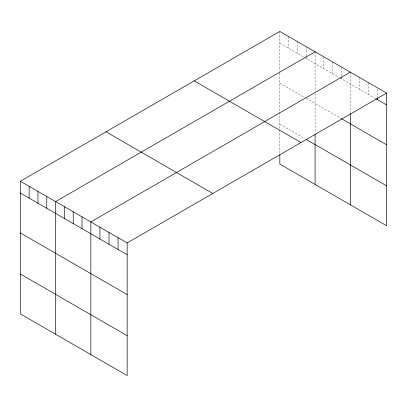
<?xml version="1.0" encoding="UTF-8"?>
<svg xmlns="http://www.w3.org/2000/svg" width="407" height="407" viewBox="0 0 407 407"><rect width="100%" height="100%" fill="white"/><g stroke="black" fill="none" stroke-linecap="round" stroke-linejoin="round"><path stroke-width="0.31" stroke-dasharray="2.04 1.53" d="M279.833 31.436L279.833 71.286M279.833 43.244L304.197 57.311M304.716 57.611L339.448 77.661M339.967 77.961L375.432 98.438M279.833 83.12L304.716 97.487M306.273 98.387L341.519 118.737M279.833 124.206L305.235 138.873M377.569 89.108L377.569 97.187M368.493 82.621L368.493 94.429M359.412 77.381L359.412 89.189M350.335 72.136L350.335 113.232M341.519 67.048L341.519 76.374M341.519 76.994L341.519 78.861M332.707 61.961L332.707 73.774M323.896 56.873L323.896 68.686M315.084 51.786L315.084 91.636M315.084 93.503L315.084 133.079M306.273 46.698L306.273 56.024M306.273 56.644L306.273 58.506M297.461 41.611L297.461 53.419M288.649 36.523L288.649 48.331M279.833 73.153L279.833 111.518M279.833 112.123L279.833 129.192M279.833 129.813L279.833 153.49"/><path stroke-width="0.61" d="M20.35 181.247L127.167 242.918L127.167 375.564L20.35 313.894L20.35 181.247L279.833 31.436L386.65 93.106L386.65 225.753L279.833 164.082L279.833 154.736M315.084 51.786L55.601 201.597L55.601 334.249M350.335 72.136L90.847 221.947L90.847 354.599M127.167 242.918L386.65 93.106M375.966 98.748L386.65 104.914M341.519 118.737L386.65 144.79M306.273 139.469L386.65 185.877M194.205 80.876L301.022 142.542M105.978 131.812L212.795 193.478M20.35 193.055L127.167 254.726M20.35 232.936L127.167 294.602M20.35 274.018L127.167 335.689M377.569 97.807L377.569 99.674M350.335 113.853L350.335 204.787M315.084 134.285L315.084 184.432M118.086 237.673L118.086 249.486M109.005 232.433L109.005 244.241M99.929 227.192L99.929 239.001M82.036 216.86L82.036 228.673M73.224 211.772L73.224 223.585M64.413 206.685L64.413 218.498M46.785 196.51L46.785 208.323M37.973 191.422L37.973 203.235M29.162 186.335L29.162 198.148"/></g></svg>
